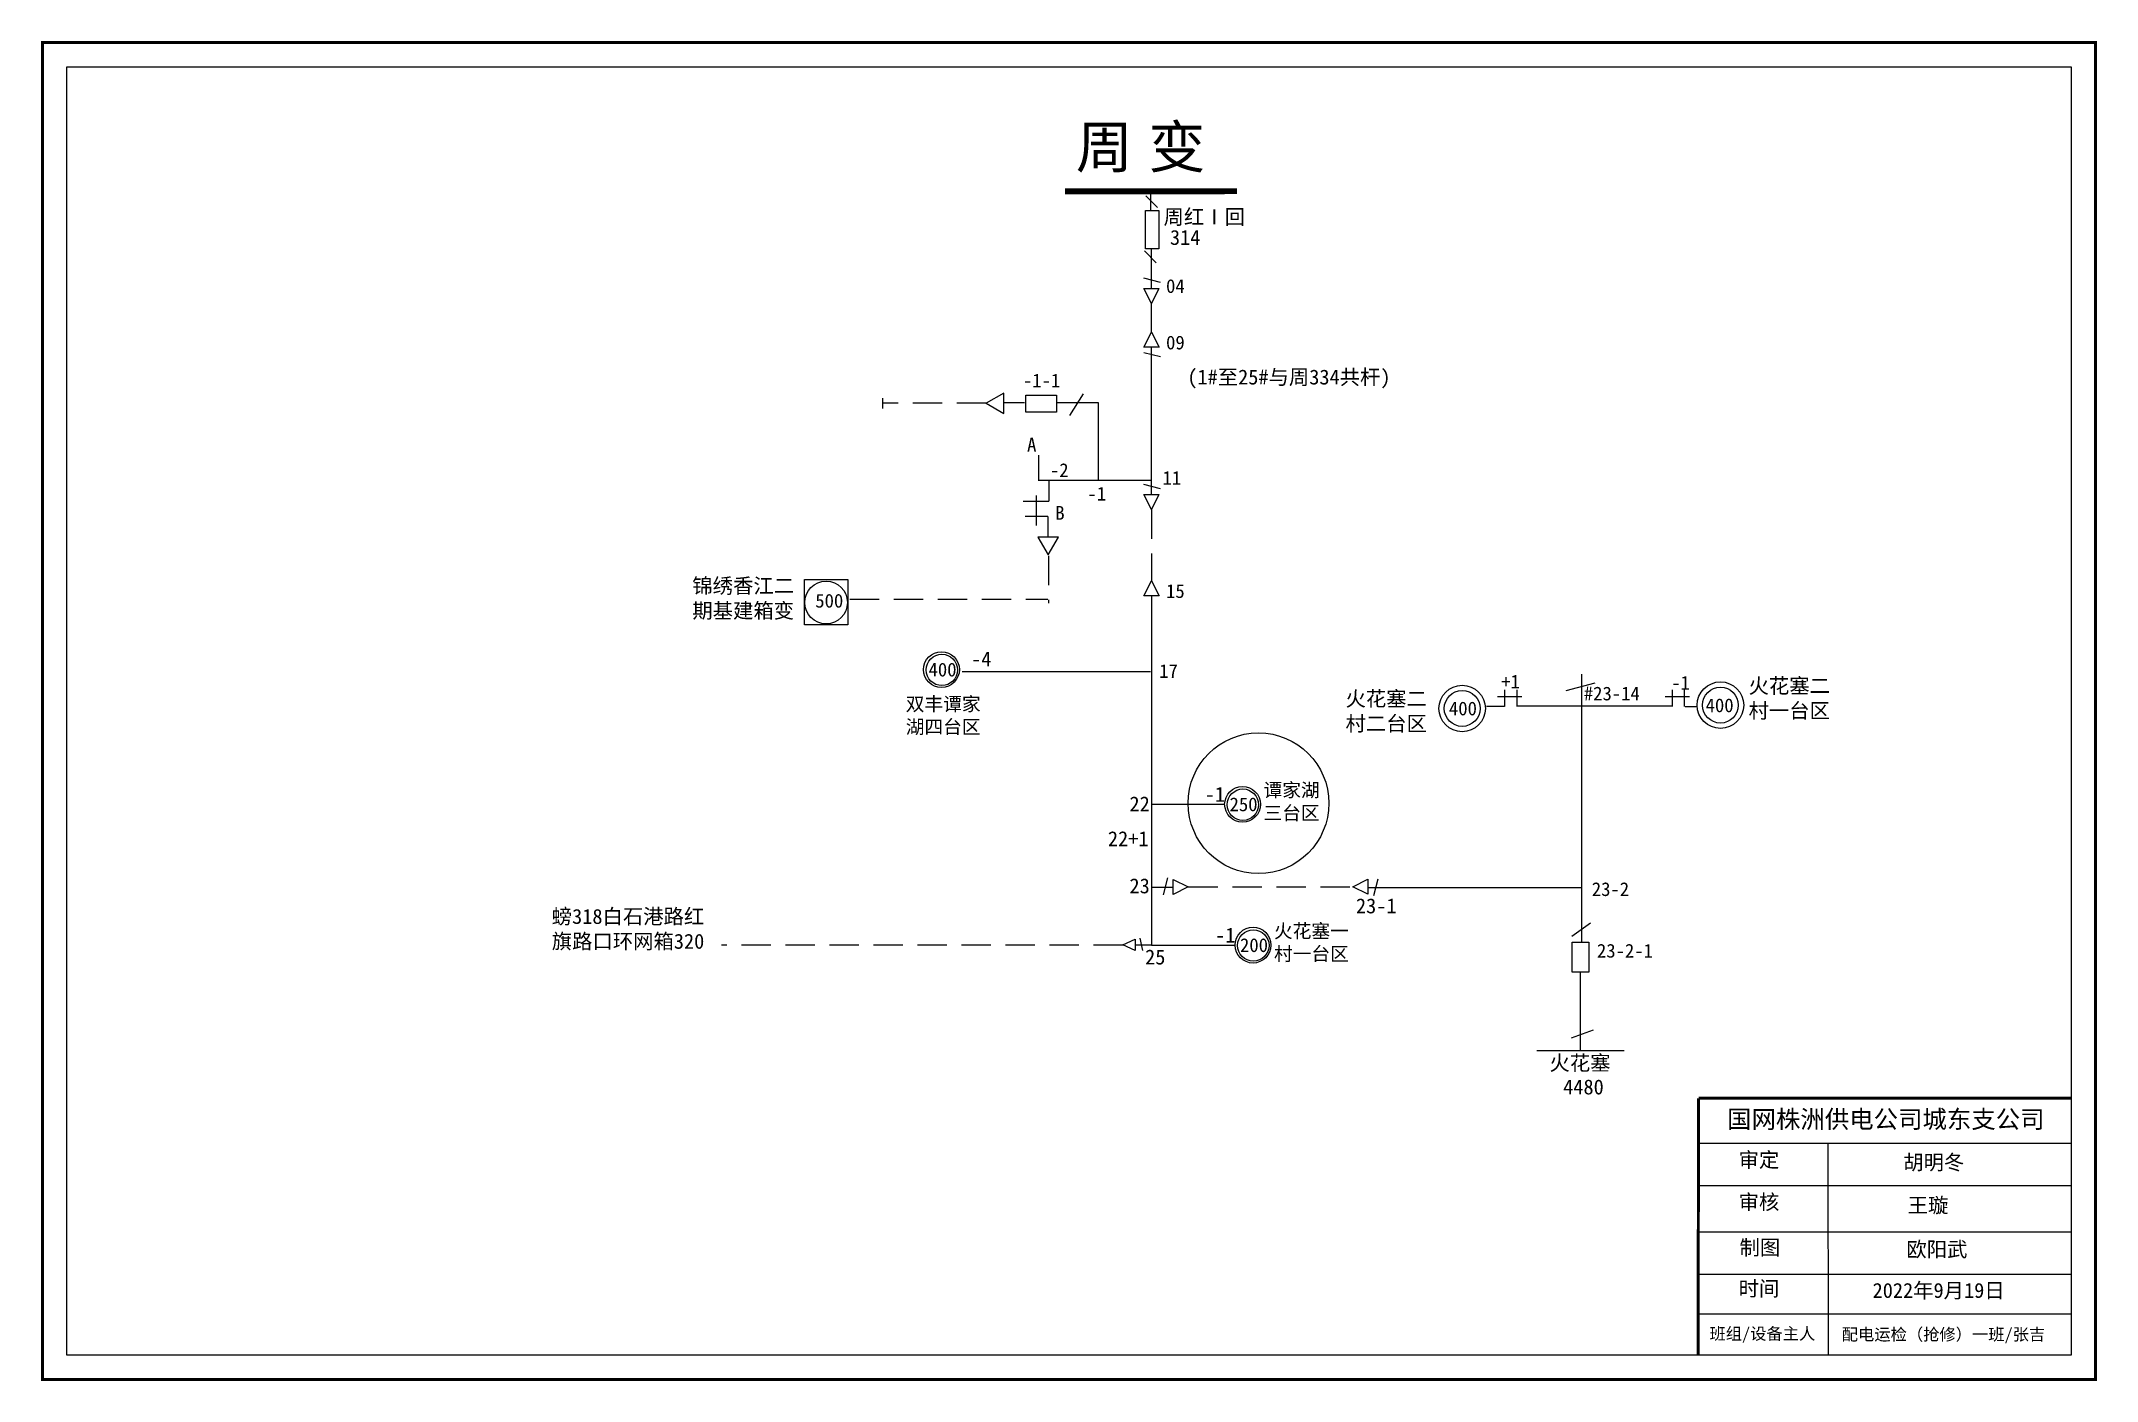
# Model space of a CAD drawing. Extents: x -2 to 343, y 0 to 224.
import ezdxf

# ---------------------------------------------------------------- set-up
doc = ezdxf.new("R2010")
doc.units = 0
doc.header["$LTSCALE"] = 0.774411
doc.linetypes.add('ACAD_ISO02W100', pattern=[15, 12, -3])
doc.linetypes.add('DASHED2', pattern=[9.525, 6.35, -3.175])
doc.layers.get('0').update_dxf_attribs({"linetype": 'CONTINUOUS'})
doc.styles.add('SimSun_txtstyle_2.30_0_0', font='simsun.ttc', dxfattribs={"height": 2.3})
doc.styles.add('SimSun_txtstyle_2.50_0_0', font='simsun.ttc', dxfattribs={"height": 2.5})
doc.styles.get("Standard").update_dxf_attribs({"font": '', "height": 2.5})
doc.styles.add('字体', font='', dxfattribs={"height": 2.5})
doc.styles.add('宋体_txtstyle_2.50_0_0', font='SIMSUN.TTC', dxfattribs={"height": 2.5})
doc.styles.add('宋体_txtstyle_200.00_0_0200', font='SIMSUN.TTC', dxfattribs={"height": 200})
doc.styles.add('宋体_txtstyle_3.00_0_0', font='SIMSUN.TTC', dxfattribs={"height": 3})
doc.styles.get('Standard').set_extended_font_data('SimSun')
doc.styles.get('字体').set_extended_font_data('KaiTi_GB2312')

msp = doc.modelspace()

# ---------------------------------------------------------------- linework, layer by layer
at = {"linetype": 'Continuous'}
for p, q in [((185.16, 196.29), (183.18, 198.27)), ((184.94, 187.06), (182.96, 189.04)), ((184.06, 189.39), (184.06, 182.75)), ((184.06, 172.92), (184.06, 148.23)), ((162.86, 163.55), (159.4, 163.55)), ((175.26, 163.57), (168.29, 163.57)), ((172.68, 165.08), (170.41, 161.45)), ((175.26, 150.56), (175.26, 163.57)), ((165.24, 150.5), (165.24, 154.82)), ((184.06, 150.59), (165.18, 150.59)), ((167.01, 147.09), (167.01, 150.68)), ((166.95, 147.04), (162.63, 147.04)), ((164.88, 143.03), (164.88, 148.05)), ((166.78, 144.52), (162.98, 144.52)), ((166.78, 144.52), (166.78, 141.06)), ((258.43, 116.61), (253.56, 115.35)), ((245.41, 112.82), (271.41, 112.82)), ((179.36, 72.79), (181.42, 73.74)), ((181.42, 71.82), (179.36, 72.79)), ((181.42, 73.74), (181.42, 71.82)), ((182.19, 73.86), (182.61, 71.81)), ((275.82, 39.56), (338.19, 39.56)), ((297.47, 39.55), (297.55, 4.01)), ((275.82, 32.45), (338.19, 32.45)), ((275.82, 24.7), (338.19, 24.7)), ((275.82, 17.6), (338.19, 17.6)), ((275.88, 10.92), (338.24, 10.92))]:
    msp.add_line(p, q, dxfattribs=at)
at = {"linetype": 'ACAD_ISO02W100'}
msp.add_line((184.02, 195.79), (184.02, 198.88), dxfattribs=at)
at = {"color": 0, "linetype": 'Continuous'}
for p, q in [((185.65, 183.74), (182.83, 184.44)), ((185.65, 171.26), (182.83, 171.96)), ((185.65, 149.19), (182.83, 149.89)), ((183.98, 118.53), (152.44, 118.53)), ((273.58, 112.72), (275.64, 112.72)), ((184.23, 96.31), (196.42, 96.31)), ((186.81, 83.99), (186.1, 81.17)), ((221.4, 81.01), (222.1, 83.84)), ((187.73, 82.4), (184.2, 82.4)), ((220.49, 82.4), (256.32, 82.4)), ((257.7, 76.41), (254.59, 74.17)), ((184.13, 72.72), (198.17, 72.72)), ((255.98, 68.18), (255.98, 55.03)), ((258.14, 58.5), (254.48, 57.13))]:
    msp.add_line(p, q, dxfattribs=at)
at = {"color": 7, "ltscale": 2}
for p, q in [((184.15, 180.23), (182.87, 182.75)), ((182.87, 182.75), (185.39, 182.75)), ((185.39, 182.75), (184.15, 180.23)), ((182.88, 172.89), (184.12, 175.42)), ((185.4, 172.89), (182.88, 172.89)), ((184.12, 175.42), (185.4, 172.89)), ((184.15, 145.68), (182.87, 148.2)), ((182.87, 148.2), (185.39, 148.2)), ((185.39, 148.2), (184.15, 145.68)), ((182.88, 131.25), (184.12, 133.77)), ((185.4, 131.25), (182.88, 131.25)), ((184.12, 133.77), (185.4, 131.25)), ((242.1, 114.4), (246.19, 114.4)), ((243.3, 115.48), (243.3, 112.72)), ((245.39, 112.72), (245.39, 115.48)), ((270.2, 114.4), (274.28, 114.4)), ((271.4, 115.48), (271.4, 112.72)), ((273.48, 112.72), (273.48, 115.48)), ((243.3, 112.72), (240.3, 112.72)), ((217.89, 82.51), (220.41, 83.79)), ((220.41, 83.79), (220.41, 81.27)), ((220.41, 81.27), (217.89, 82.51))]:
    msp.add_line(p, q, dxfattribs=at)
at = {"linetype": 'DASHED2'}
for p, q in [((184.06, 180.21), (184.06, 175.4)), ((156.45, 163.51), (139.05, 163.51)), ((184.15, 145.72), (184.15, 133.73)), ((166.87, 137.94), (166.87, 130.02)), ((133.57, 130.67), (166.79, 130.67)), ((190.32, 82.49), (217.82, 82.49)), ((179.35, 72.71), (112.1, 72.71))]:
    msp.add_line(p, q, dxfattribs=at)
for p, q in [((184.15, 131.19), (184.15, 72.76)), ((256.21, 118.13), (256.21, 73.18)), ((181.44, 72.77), (184.16, 72.77)), ((263.33, 55.03), (248.73, 55.03))]:
    msp.add_line(p, q)
at = {"color": 0, "ltscale": 2}
for p, q in [((187.79, 83.74), (190.31, 82.49)), ((187.79, 81.21), (187.79, 83.74)), ((190.31, 82.49), (187.79, 81.21))]:
    msp.add_line(p, q, dxfattribs=at)
at = {"linetype": 'Continuous', "const_width": 0.5}
msp.add_lwpolyline([(-1.67, 223.93), (342.3, 223.93), (342.3, -0.04), (-1.67, -0.04)], close=True, dxfattribs=at)
at = {"linetype": 'Continuous'}
for points in [[(2.38, 219.88), (338.26, 219.88), (338.26, 4.01), (2.38, 4.01)], [(163.11, 164.84), (168.25, 164.84), (168.25, 162.01), (163.11, 162.01)]]:
    msp.add_lwpolyline(points, close=True, dxfattribs=at)
for points, const_width in [([(198.47, 199.04), (169.65, 199.01)], 1), ([(275.79, 47.06), (275.75, 4.01)], 0.5), ([(275.82, 47.06), (338.19, 47.06)], 0.5)]:
    msp.add_lwpolyline(points, dxfattribs=dict(at, const_width=const_width))
at = {"linetype": 'ACAD_ISO02W100'}
msp.add_lwpolyline([(185.35, 189.4), (183.14, 189.4), (183.14, 195.79), (185.35, 195.79)], close=True, dxfattribs=at)
at = {"color": 7, "linetype": 'Continuous'}
msp.add_lwpolyline([(139.07, 164.38), (139.07, 162.65)], dxfattribs=at)
for points in [[(156.45, 163.51), (159.4, 161.8), (159.4, 165.21)], [(166.83, 138.1), (168.54, 141.06), (165.12, 141.06)]]:
    msp.add_lwpolyline(points, close=True)
at = {"color": 0, "linetype": 'Continuous'}
for points in [[(125.99, 133.98), (133.24, 133.98), (133.24, 126.4), (125.99, 126.4)], [(254.64, 73.19), (257.4, 73.19), (257.4, 68.2), (254.64, 68.2)]]:
    msp.add_lwpolyline(points, close=True, dxfattribs=at)
at = {"linetype": 'Continuous'}
for centre, radius in [((129.61, 130.13), 3.58), ((236.2, 112.37), 3.9), ((279.47, 112.93), 3.9)]:
    msp.add_circle(centre, radius, dxfattribs=at)
at = {"color": 7}
for centre in [(148.95, 118.88), (199.4, 96.31), (201.15, 72.72)]:
    msp.add_circle(centre, 3, dxfattribs=at)
for centre, radius in [((149.01, 118.83), 2.63), ((236.2, 112.37), 3), ((279.47, 112.93), 3), ((199.45, 96.25), 2.63), ((201.2, 72.66), 2.63)]:
    msp.add_circle(centre, radius)
at = {"color": 12, "linetype": 'Continuous', "lineweight": 0, "ltscale": 0.525281, "true_color": 0xc00000}
msp.add_circle((202.07, 96.49), 11.79, dxfattribs=at)

# ---------------------------------------------------------------- texts
at = {"linetype": 'Continuous', "attachment_point": 1}
for s, insert, char_height, width, style in [('{\\f\uffbfﾬￌﾣﾤ_GB2312|b0|i0|c134|p49;周 变}', (171.47, 209.96), 7, 27.4955, '字体'), ('{\\f\uffbfﾬￌﾣﾤ_GB2312|b0|i0|c134|p49;周红Ⅰ回}', (186.16, 195.99), 2.5, 16.3074, '字体'), ('{\\fSimSun|b0|i0|c134|p2;(1#至25#与周334共杆)}', (190.14, 169.15), 2.5, 66.0537, '字体'), ('胡明冬', (310.11, 37.59), 2.5, 23.4615, 'SimSun_txtstyle_2.50_0_0'), ('王璇', (310.85, 30.39), 2.5, 33.0539, 'SimSun_txtstyle_2.50_0_0'), ('欧阳武', (310.63, 23.01), 2.5, 36.2075, 'SimSun_txtstyle_2.50_0_0')]:
    msp.add_mtext(s, dxfattribs=dict(at, insert=insert, char_height=char_height, width=width, style=style))
at = {"linetype": 'Continuous', "char_height": 2.5, "attachment_point": 1}
for s, insert, width in [('314', (187.23, 192.54), 5.6554), ('审定', (282.52, 38), 23.4615), ('审核', (282.52, 30.93), 23.4615), ('制图', (282.68, 23.31), 23.4615), ('时间', (282.52, 16.43), 23.4615)]:
    msp.add_mtext(s, dxfattribs=dict(at, insert=insert, width=width))
at = {"attachment_point": 1}
for s, insert, char_height, width in [('04', (186.58, 184.29), 2.3, 16.116), ('09', (186.58, 174.83), 2.3, 16.116), ('-1-1', (162.6, 168.46), 2.3, 16.116), ('A', (163.29, 157.72), 2.3, 16.116), ('-2', (167.12, 153.45), 2.3, 16.116), ('11', (185.98, 152.14), 2.3, 16.116), ('-1', (173.4, 149.5), 2.3, 16.116), ('B', (168.02, 146.29), 2.3, 16.116), ('锦绣香江二期基建箱变', (107.2, 134.18), 2.5, 19.8745), ('500', (127.8, 131.57), 2.3, 4.8377), ('15', (186.58, 133.19), 2.3, 16.116), ('17', (185.43, 119.79), 2.3, 16.116), ('+1', (242.74, 118.02), 2.3, 4.8377), ('-1', (271.23, 117.83), 2.3, 4.8377), ('#23-14', (256.58, 116.03), 2.3, 16.116), ('400', (276.99, 114.05), 2.3, 4.8377), ('400', (233.98, 113.52), 2.3, 4.8377), ('22', (180.45, 97.63), 2.5, 16.116), ('22+1', (176.84, 91.8), 2.5, 16.116), ('23-2', (257.92, 83.25), 2.3, 16.116), ('螃318白石港路红旗路口环网箱320', (83.64, 78.78), 2.5, 27.9365), ('23-2-1', (258.78, 72.93), 2.3, 16.116), ('25', (183.07, 71.98), 2.5, 16.116), ('4480', (253.12, 50.21), 2.5, 12.9976)]:
    msp.add_mtext(s, dxfattribs=dict(at, insert=insert, char_height=char_height, width=width))
at = {"color": 0, "char_height": 2.5, "width": 16.116, "attachment_point": 1}
for s, insert in [('-4', (153.92, 121.92)), ('-1', (193.06, 99.23)), ('23', (180.45, 83.9)), ('23-1', (218.4, 80.55)), ('-1', (194.81, 75.64))]:
    msp.add_mtext(s, dxfattribs=dict(at, insert=insert))
at = {"color": 7, "char_height": 2.3, "attachment_point": 1}
for s, insert, width in [('400', (146.78, 120.03), 4.8377), ('双丰谭家湖四台区', (142.96, 114.28), 13.2741), ('250', (197.22, 97.46), 4.8377), ('火花塞一村一台区', (204.66, 76.25), 15.0008), ('200', (198.97, 73.87), 4.8377)]:
    msp.add_mtext(s, dxfattribs=dict(at, insert=insert, width=width))
at = {"color": 7, "attachment_point": 1}
for s, insert, char_height, width, style in [('{\\fSimSun|b0|i0|c134|p2;火花塞二村一台区}', (284.19, 117.42), 2.5, 16.3682, '字体'), ('{\\fSimSun|b0|i0|c134|p2;火花塞二村二台区}', (216.65, 115.27), 2.5, 16.3682, '字体'), ('谭家湖三台区', (202.91, 99.85), 2.3, 11.2514, 'SimSun_txtstyle_2.30_0_0')]:
    msp.add_mtext(s, dxfattribs=dict(at, insert=insert, char_height=char_height, width=width, style=style))
at = {"insert": (250.83, 54.24), "char_height": 2.5, "width": 12.9976, "attachment_point": 1, "style": '字体'}
msp.add_mtext('{\\fSimSun|b0|i0|c134|p2;火花塞 }', dxfattribs=at)
at = {"color": 7, "linetype": 'Continuous', "insert": (280.59, 45.06), "char_height": 3, "width": 58.0471, "attachment_point": 1, "style": '宋体_txtstyle_3.00_0_0'}
msp.add_mtext('国网株洲供电公司城东支公司', dxfattribs=at)
at = {"color": 7, "linetype": 'Continuous', "lineweight": 0, "ltscale": 0.810619, "insert": (304.97, 16.12), "char_height": 2.5, "attachment_point": 1, "style": '宋体_txtstyle_2.50_0_0'}
msp.add_mtext('2022年9月19日', dxfattribs=at)
at = {"color": 7, "linetype": 'Continuous', "lineweight": 0, "ltscale": 0.472988, "char_height": 2, "attachment_point": 1, "style": '宋体_txtstyle_200.00_0_0200'}
for s, insert in [('班组/设备主人', (277.64, 8.63)), ('配电运检（抢修）一班/张吉', (299.8, 8.5))]:
    msp.add_mtext(s, dxfattribs=dict(at, insert=insert))

doc.saveas('drawing.dxf')
